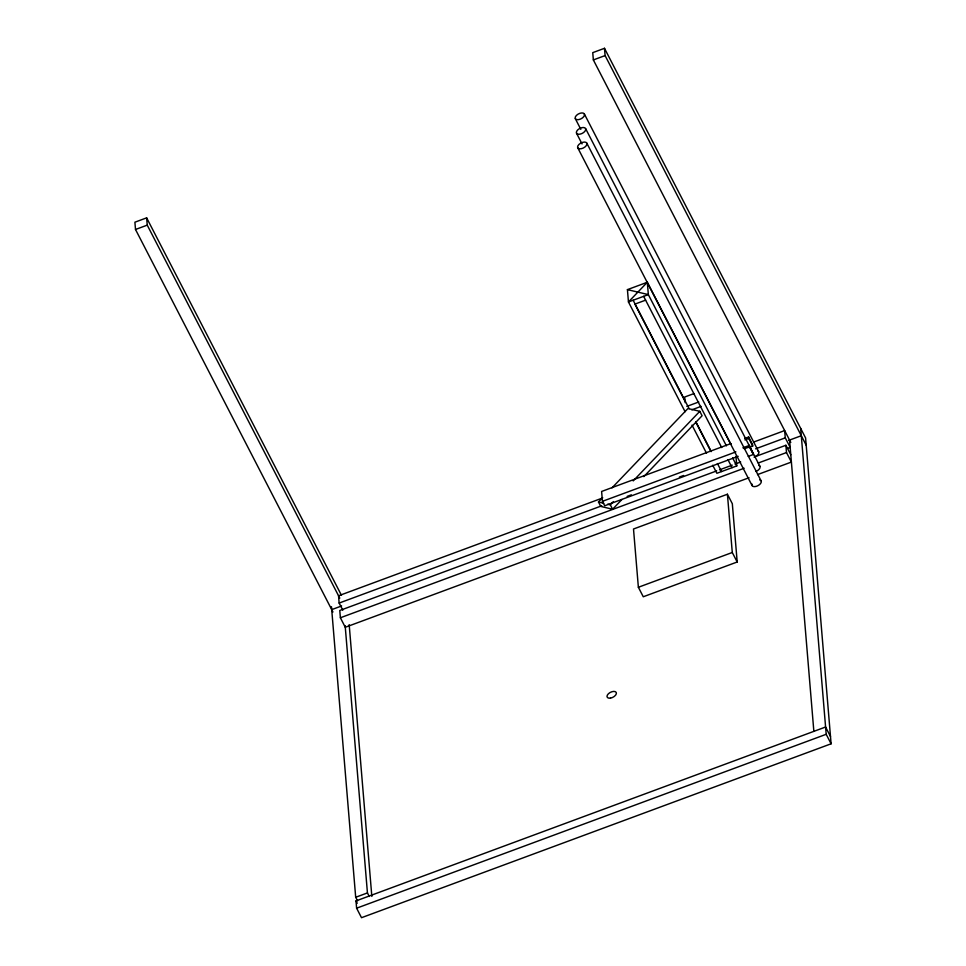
<?xml version="1.0" encoding="UTF-8"?>
<svg xmlns="http://www.w3.org/2000/svg" width="966" height="966" viewBox="0 0 966 966"><rect width="100%" height="100%" fill="white"/><g stroke="black" fill="none" stroke-linecap="round" stroke-linejoin="round"><path stroke-width="1.45" d="M621.959 499.458L612.601 509.239L600.767 506.425L598.485 502.006L602.639 497.647M612.009 487.866L687.973 408.509L699.807 411.323L702.089 415.754L643.815 476.624M607.686 504.192L610.307 504.807L613.434 501.547M633.201 480.899L699.807 411.323M341.469 595.322L146.639 217.857L134.902 222.204L135.506 229.485L332.944 612.009M830.494 736.515L825.592 727.012L356.007 900.916L356.611 908.197L361.513 917.7L831.098 743.796L805.596 437.948L604.487 48.3L592.75 52.647L593.353 59.928L790.792 442.452M135.506 229.485L147.243 225.138L146.639 217.857M593.353 59.928L605.09 55.581L604.487 48.3M685.099 411.721L628.455 301.972L627.429 289.631L647.317 282.265L730.9 444.215M635.121 304.036L645.614 300.148M693.962 393.585L684.689 397.014L685.16 402.653M686.838 406.396L698.768 401.977M691.777 409.838L701.05 406.396M730.864 443.599L601.613 491.465L602.434 501.33L604.716 505.761L738.181 456.326M744.774 438.443L748.65 437.006L752.562 444.614L752.683 446.05L748.819 447.487M744.895 439.88L748.771 438.455L748.65 437.006M602.543 498.009L338.547 595.78L339.151 603.062L342.833 610.186M753.601 442.078L784.658 430.57L785.261 437.852L790.164 447.355L787.338 448.405M742.902 447.826L749.35 445.435L753.395 454.479L748.239 456.387M602.434 501.33L735.899 451.907M744.315 448.792L749.471 446.884L749.35 445.435M339.151 603.062L601.733 505.822M627.151 496.403L631.378 494.834M679.388 477.059L683.614 475.489M755.617 448.828L785.261 437.852M331.712 609.631L341.614 605.96M788.57 440.436L801.297 435.726M716.712 470.889L339.778 610.488L340.382 617.769L345.285 627.272L749.036 477.747M719.525 469.85L732.24 465.141M735.054 464.091L740.705 462.002M754.82 456.773L785.877 445.278L790.792 454.781M735.971 456.326L736.768 465.926L716.881 473.292L712.739 465.262M340.382 617.769L744.134 468.244M758.25 463.016L786.493 452.559L785.877 445.278M757.513 474.608L791.395 462.062L786.493 452.559M727.422 494.23L633.503 529.006L638.369 587.268L643.271 596.771L737.191 561.995L732.325 503.733L727.422 494.23L732.276 552.492L737.191 561.995M638.369 587.268L732.276 552.492M357.541 900.831L355.693 897.269L367.442 892.922L345.152 625.666M356.611 908.197L826.196 734.293L800.693 428.445M627.429 289.631L648.343 294.606L726.408 445.845M598.485 502.006L603.738 503.25M605.09 55.581L806.199 445.229M584.37 114A5.096 2.765 -27.3 0 1 578.634 119.627A5.096 2.765 -27.3 0 1 576.497 115.34A5.096 2.765 -27.3 0 1 584.37 114L758.708 451.786M748.771 438.455L752.683 446.05M585.589 128.563A5.096 2.765 -27.3 0 1 579.854 134.189A5.096 2.765 -27.3 0 1 577.716 129.903A5.096 2.765 -27.3 0 1 585.589 128.563L759.928 466.349M749.471 446.884L753.395 454.479M575.301 118.637L580.832 129.359M586.797 143.125A5.096 2.765 -27.3 0 1 581.061 148.752A5.096 2.765 -27.3 0 1 578.924 144.465A5.096 2.765 -27.3 0 1 586.797 143.125L761.136 480.911M576.509 133.199L582.051 143.922M577.728 147.762L752.067 485.548M732.626 457.896L736.768 465.926M643.646 296.345L721.711 447.584M727.929 459.635L732.071 467.665M633.153 300.233L689.108 408.642M696.015 422.033L711.217 451.472M717.436 463.523L721.578 471.553M635.024 304.362L684.761 400.721M695.822 422.142L711.012 451.581M692.006 425.1L706.52 453.211M826.196 734.293L831.098 743.796M610.307 504.807L612.601 509.239M147.243 225.138L339.778 598.159M367.442 892.922L369.278 896.484M356.007 900.916L357.227 903.295M789.56 440.073L813.855 731.359M349.185 624.652L371.838 896.424M331.471 606.72L355.693 897.269M757.791 450.965A5.096 2.765 -27.3 0 1 758.419 453.972A5.096 2.765 -27.3 0 1 754.084 457.135M758.781 465.443A5.096 2.765 -27.3 0 1 759.819 468.172A5.096 2.765 -27.3 0 1 755.967 471.444M759.759 479.945A5.096 2.765 -27.3 0 1 760.568 483.507A5.096 2.765 -27.3 0 1 754.772 486.61A5.096 2.765 -27.3 0 1 752.031 484.075M647.317 282.265L628.455 301.972L648.343 294.606L647.317 282.265M610.5 698.104A5.096 2.765 -27.3 0 0 616.236 692.477A5.096 2.765 -27.3 0 0 608.351 693.817A5.096 2.765 -27.3 0 0 610.5 698.104"/></g></svg>
